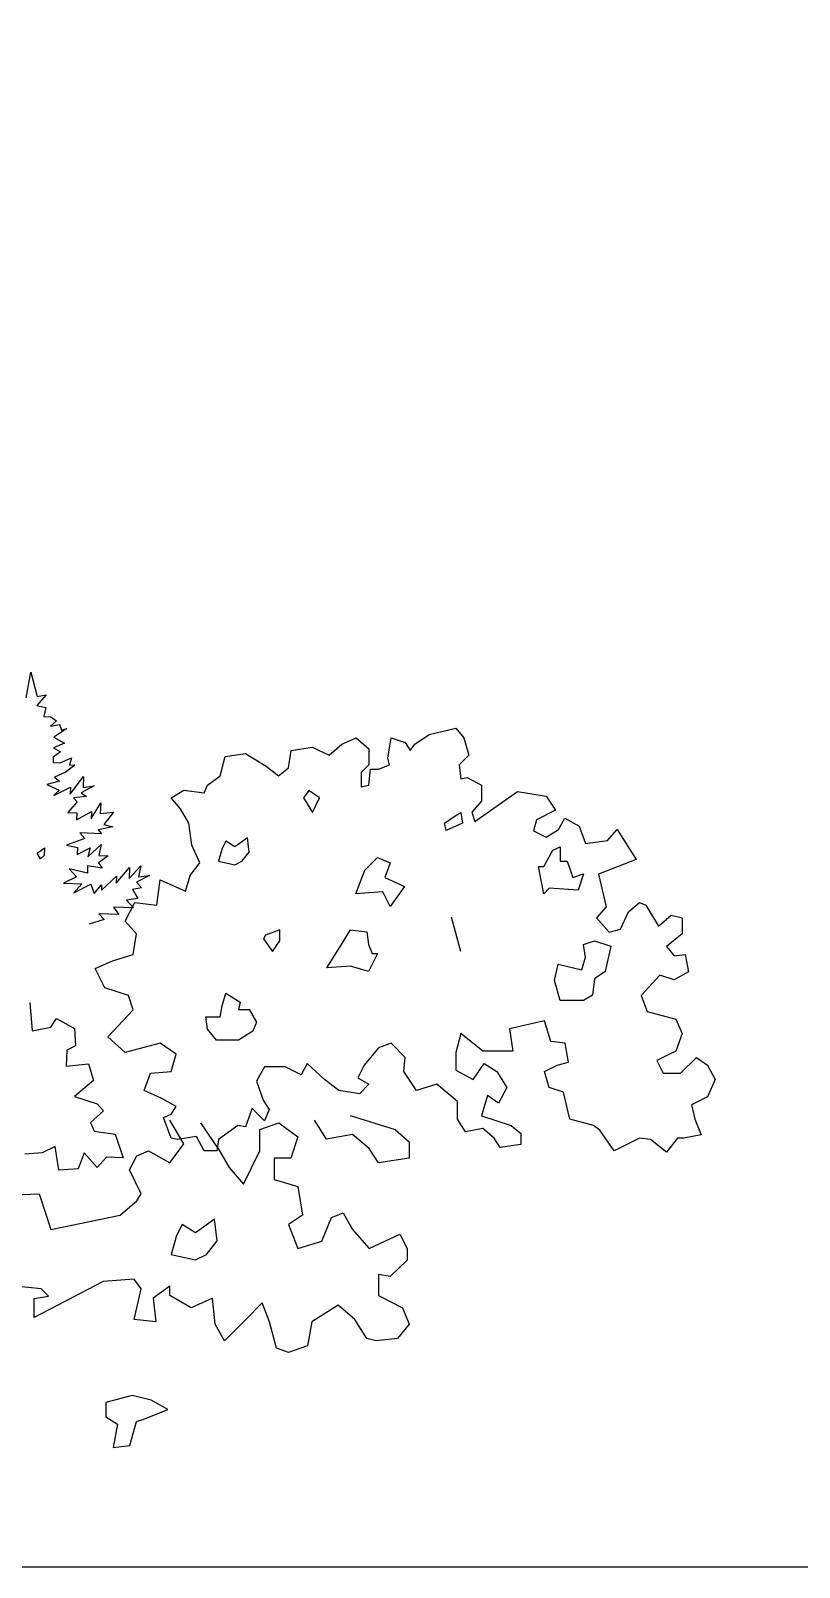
# Model space of a CAD drawing. Header units: inches. Extents: x -11 to 128, y 7 to 56.
# Drawn here: x 15.167 to 15.671, y 7.377 to 8.384 of the extents above; entities that cross this region are included whole.
import ezdxf

# ---------------------------------------------------------------- set-up
doc = ezdxf.new("R2010")
doc.units = ezdxf.units.IN
doc.header["$MEASUREMENT"] = 0
doc.layers.add('CAY', color=94, linetype='Continuous')
doc.layers.add('CAY-3', color=61, linetype='Continuous')
picture_1 = doc.add_image_def('image1.jpg', size_in_pixel=(1680, 1093))

# ---------------------------------------------------------------- blocks, each defined once
blk = doc.blocks.new('A$C76451831')
at = {"layer": 'CAY'}
for p, q in [((5943, 1269.4), (5949.7, 1306.8)), ((5949.7, 1306.8), (5958.9, 1271.5)), ((5972.1, 1273.8), (5958.5, 1258.4)), ((5958.5, 1258.4), (5971.5, 1255.2)), ((5958.9, 1271.5), (5972.1, 1273.8)), ((5971.5, 1255.2), (5968.8, 1242.2)), ((5968.8, 1242.2), (5979.2, 1241.8)), ((5987.1, 1236.1), (5978.7, 1228.2)), ((5979.2, 1241.8), (5987.1, 1236.1)), ((5978.7, 1228.2), (5991.9, 1230.5)), ((6002.6, 1224.7), (5983.6, 1212.2)), ((5983.6, 1212.2), (5999.1, 1203.5)), ((5991.9, 1230.5), (5994.4, 1222.3)), ((5994.4, 1222.3), (6002.6, 1224.7)), ((5993.3, 1190.6), (5982.6, 1182.8)), ((5999.1, 1203.5), (5983, 1196.4)), ((5983, 1196.4), (5993.3, 1190.6)), ((5982.6, 1182.8), (5982.3, 1175.1)), ((5982.3, 1175.1), (5992.7, 1174.7)), ((5992.7, 1174.7), (6009.3, 1181.8)), ((6013.9, 1171.3), (6000.4, 1160.8)), ((6009.3, 1181.8), (6006.2, 1171.5)), ((6006.2, 1171.5), (6013.9, 1171.3)), ((5991.8, 1148), (5973, 1143.2)), ((6000.4, 1160.8), (5984.3, 1153.7)), ((5984.3, 1153.7), (5991.8, 1148)), ((6007.4, 1128.9), (6026.9, 1154.9)), ((6026.9, 1154.9), (6026.3, 1138.6)), ((5973, 1143.2), (5991.3, 1134.9)), ((5983.3, 1127), (6007.8, 1139.3)), ((5991.3, 1134.9), (5983.3, 1127)), ((6007.8, 1139.3), (6007.4, 1128.9)), ((6030.9, 1125.3), (6012.2, 1123.3)), ((6012.2, 1123.3), (6017.4, 1117.6)), ((6042.3, 1140.8), (6023.3, 1131)), ((6023.3, 1131), (6030.9, 1125.3)), ((6026.3, 1138.6), (6042.3, 1140.8)), ((6017.4, 1117.6), (6003.8, 1102.2)), ((6003.8, 1102.2), (6016.9, 1101.8)), ((6016.5, 1091.4), (6038.3, 1103.8)), ((6016.9, 1101.8), (6016.5, 1091.4)), ((6037.9, 1092.9), (6051.8, 1116.4)), ((6038.3, 1103.8), (6037.9, 1092.9)), ((6051.8, 1116.4), (6051.3, 1100.6)), ((6051.3, 1100.6), (6070.4, 1102.6)), ((6070.4, 1102.6), (6056.2, 1084.5)), ((6069.6, 1081.4), (6048.2, 1076.7)), ((6056.2, 1084.5), (6069.6, 1081.4)), ((6028.7, 1064.2), (6002.1, 1054.3)), ((6053, 1071.1), (6021.3, 1072.2)), ((6021.3, 1072.2), (6028.7, 1064.2)), ((6033.2, 1037.3), (6052.4, 1055.2)), ((6048.2, 1076.7), (6053, 1071.1)), ((6052.4, 1055.2), (6049.1, 1039.5)), ((6002.1, 1054.3), (6017.8, 1051)), ((6017.8, 1051), (6017.5, 1040.6)), ((6017.5, 1040.6), (6036.4, 1050.3)), ((6036.4, 1050.3), (6033.2, 1037.3)), ((6062.7, 1039), (6048.8, 1028.6)), ((6049.1, 1039.5), (6062.7, 1039)), ((6005.9, 1019.7), (6016.3, 1008.4)), ((6032.4, 1013.3), (6005.9, 1019.7)), ((6032.8, 1024.2), (6032.4, 1013.3)), ((6053.9, 1020.7), (6032.8, 1024.2)), ((6048.8, 1028.6), (6053.9, 1020.7)), ((6074.5, 998.7), (6093.9, 1022)), ((6093.3, 1005.7), (6110.2, 1024.2)), ((6093.9, 1022), (6093.3, 1005.7)), ((6122.9, 1010.1), (6104, 1000.4)), ((6110.2, 1024.2), (6107, 1008)), ((6107, 1008), (6122.9, 1010.1)), ((6016.3, 1008.4), (5997.4, 998.7)), ((5997.4, 998.7), (6024.1, 997.7)), ((6024.1, 997.7), (6012.8, 985)), ((6012.8, 985), (6037.3, 997.3)), ((6037.3, 997.3), (6042.2, 983.9)), ((6042.2, 983.9), (6053.1, 996.7)), ((6052.8, 988.6), (6074.8, 1009.1)), ((6053.1, 996.7), (6052.8, 988.6)), ((6074.8, 1009.1), (6074.5, 998.7)), ((6111.4, 992), (6098.2, 989.7)), ((6098.2, 989.7), (6105.9, 976.3)), ((6104, 1000.4), (6111.4, 992)), ((6105.9, 976.3), (6089.5, 974.1)), ((6089.5, 974.1), (6099.9, 962.9)), ((6056.8, 945.8), (6035.2, 938.9)), ((6078.3, 953.2), (6048.9, 954.2)), ((6048.9, 954.2), (6056.8, 945.8)), ((6070.5, 963.9), (6078.3, 953.2)), ((6099.9, 962.9), (6070.5, 963.9))]:
    blk.add_line(p, q, dxfattribs=at)
blk.add_lwpolyline([(5963.8, 1034.3), (5959.1, 1042.6), (5969.8, 1050.4), (5969.4, 1039.5), (5963.8, 1034.3)], dxfattribs=at)
at = {"layer": 'CAY-3'}
for p, q in [((6577.4, 899), (6564.2, 949.2)), ((6173.4, 618.5), (6152.8, 652.7)), ((6381.5, 625), (6363.8, 652.7)), ((6416.3, 659.8), (6481.8, 639.1)), ((6197.6, 649.2), (6225.3, 607.9)), ((6284.2, 639.1), (6312, 649.2)), ((6284.2, 607.9), (6284.2, 639.1)), ((6312, 649.2), (6339.7, 628.5)), ((6339.7, 628.5), (6329.6, 597.3)), ((6419.3, 632.1), (6381.5, 625)), ((6444, 611.4), (6419.3, 632.1)), ((6481.8, 639.1), (6502.4, 621.4)), ((6104.4, 600.8), (6121.5, 607.9)), ((6121.5, 607.9), (6152.8, 590.8)), ((6152.8, 590.8), (6173.4, 618.5)), ((6225.3, 607.9), (6239.4, 583.7)), ((6260.1, 559.5), (6284.2, 607.9)), ((6457.6, 590.8), (6444, 611.4)), ((6502.4, 621.4), (6502.4, 597.3)), ((6093.8, 580.2), (6104.4, 600.8)), ((6239.4, 583.7), (6260.1, 559.5)), ((6304.9, 597.3), (6304.9, 566)), ((6329.6, 597.3), (6304.9, 597.3)), ((6502.4, 597.3), (6457.6, 590.8)), ((6110.9, 545.4), (6093.8, 580.2)), ((6304.9, 566), (6339.7, 556)), ((5825.7, 539.8), (5961.9, 545.3)), ((5961.9, 545.3), (5979, 493.4)), ((6104.4, 535.3), (6110.9, 545.4)), ((6339.7, 556), (6346.7, 514.1)), ((6080.2, 514.1), (6104.4, 535.3)), ((6388.6, 510.6), (6405.7, 517.6)), ((6405.7, 517.6), (6419.3, 493.4)), ((5979, 493.4), (6080.2, 514.1)), ((6346.7, 514.1), (6326.1, 500.5)), ((6326.1, 500.5), (6339.7, 465.7)), ((6374.5, 476.3), (6388.6, 510.6)), ((6339.7, 465.7), (6374.5, 476.3)), ((6419.3, 493.4), (6444, 465.7)), ((6444, 465.7), (6488.8, 486.4)), ((6488.8, 486.4), (6499.5, 465.7)), ((6499.5, 465.7), (6499.5, 448.6)), ((6457.6, 427.4), (6457.6, 396.7)), ((6474.7, 424.4), (6457.6, 427.4)), ((6499.5, 448.6), (6474.7, 424.4)), ((5964.9, 406.7), (5927.1, 410.3)), ((6055.5, 417.4), (5954.9, 364.8)), ((5975.5, 396.1), (5964.9, 406.7)), ((6100.9, 420.9), (6055.5, 417.4)), ((6110.9, 406.7), (6100.9, 420.9)), ((6100.9, 361.9), (6110.9, 406.7)), ((6152.8, 410.3), (6128.6, 393.2)), ((6152.8, 396.7), (6152.8, 410.3)), ((5954.9, 392.6), (5975.5, 396.1)), ((5954.9, 364.8), (5954.9, 392.6)), ((6128.6, 393.2), (6132.1, 358.4)), ((6184, 379), (6152.8, 396.7)), ((6215.3, 393.2), (6184, 379)), ((6218.8, 354.8), (6215.3, 393.2)), ((6287.8, 386.1), (6263.6, 361.9)), ((6298.4, 358.4), (6287.8, 386.1)), ((6398.6, 382.6), (6360.3, 358.4)), ((6422.8, 361.9), (6398.6, 382.6)), ((6457.6, 396.7), (6492.4, 379)), ((6132.1, 358.4), (6100.9, 361.9)), ((6263.6, 361.9), (6232.4, 330.6)), ((6440.5, 334.2), (6422.8, 361.9)), ((6492.4, 379), (6502.4, 354.8)), ((6232.4, 330.6), (6218.8, 354.8)), ((6308.4, 320), (6298.4, 358.4)), ((6360.3, 358.4), (6353.8, 323.6)), ((6502.4, 354.8), (6485.3, 334.2)), ((6326.1, 313.5), (6308.4, 320)), ((6353.8, 323.6), (6326.1, 313.5)), ((6454.1, 330.6), (6440.5, 334.2)), ((6485.3, 334.2), (6454.1, 330.6))]:
    blk.add_line(p, q, dxfattribs=at)
for points in [[(6263.3, 643), (6251.9, 645.3), (6224, 624.5), (6221.6, 608.3), (6203.1, 608.3), (6191.7, 629.2), (6163.8, 624.5), (6154.8, 626.8), (6143.4, 656.7), (6154.8, 661.4), (6161.9, 672.8), (6141, 684.6), (6115.5, 696), (6124.5, 721.6), (6154.8, 724), (6161.9, 749.1), (6138.7, 765.3), (6087.6, 751.5), (6062.4, 774.7), (6099.4, 814), (6092.3, 834.9), (6057.7, 846.3), (6043.9, 874.2), (6069.1, 885.6), (6099.4, 894.6), (6104.1, 924.9), (6087.6, 943.4), (6101.7, 970.9), (6134, 966.6), (6138.7, 1003.6), (6175.6, 987), (6182.3, 1010.2), (6196.5, 1028.7), (6184.7, 1054.3), (6180.3, 1086.5), (6168.5, 1107.4), (6154.8, 1123.5), (6173.3, 1134.9), (6203.1, 1130.6), (6207.9, 1142), (6226.3, 1155.7), (6233.4, 1183.7), (6263.3, 1188.4), (6293.2, 1169.9), (6311.6, 1155.7), (6325.8, 1167.5), (6330.1, 1192.7), (6360.4, 1197.4), (6385.5, 1186), (6404, 1202.1), (6424.8, 1211.2), (6443.3, 1195.1), (6443.3, 1171.9), (6431.9, 1160.5), (6431.9, 1139.6), (6443.3, 1142), (6445.7, 1165.2), (6457.5, 1165.2), (6473.6, 1171.9), (6471.2, 1181.3), (6475.9, 1211.2), (6496.4, 1204.5), (6503.5, 1192.7), (6510.5, 1202.1), (6531.4, 1215.9), (6570.3, 1225.3), (6582.1, 1211.2), (6589.1, 1186), (6575, 1171.9), (6577.4, 1151.4), (6586.8, 1153.4), (6607.6, 1142), (6607.6, 1118.8), (6593.5, 1102.7), (6598.2, 1088.9), (6660.3, 1132.9), (6702, 1125.9), (6715.7, 1105.4), (6688.2, 1091.2), (6683.5, 1075.1), (6702, 1066.1), (6720.4, 1077.5), (6729.5, 1093.6), (6750.3, 1082.2), (6759.7, 1056.6), (6792, 1061.4), (6805.7, 1077.5), (6833.6, 1033.4), (6778.6, 1012.2), (6790, 964.2), (6775.9, 948.1), (6794.3, 927.3), (6810.8, 931.6), (6822.2, 957.2), (6838.4, 970.9), (6847.8, 966.6), (6866.3, 936.3), (6884.7, 952.4), (6900.9, 948.1), (6900.9, 924.9), (6877.7, 906.4), (6889.1, 892.7), (6905.2, 894.6), (6909.9, 869.5), (6889.1, 857.7), (6868.2, 864.7), (6840.7, 834.9), (6849.8, 811.7), (6891.4, 800.2), (6900.9, 779.4), (6891.4, 753.8), (6882.4, 749.1), (6863.9, 740.1), (6872.9, 721.6), (6898.5, 721.6), (6921.7, 744.4), (6937.8, 733), (6949.2, 712.2), (6937.8, 687), (6914.6, 675.2), (6919.3, 654.4), (6928.4, 631.5), (6903.2, 626.8), (6893.8, 626.8), (6877.7, 606), (6854.5, 624.5), (6838.4, 626.8), (6801.4, 608.3), (6780.6, 638.2), (6771.5, 645.3), (6736.9, 654.4), (6727.5, 693.7), (6706.7, 700.8), (6700, 724), (6718.5, 733), (6734.6, 737.7), (6729.9, 765.3), (6709, 767.6), (6700, 797.9), (6648.9, 786.1), (6653.6, 753.8), (6609.6, 753.8), (6577.4, 779.4), (6570.3, 751.5), (6570.3, 725.9), (6595.8, 712.2), (6611.9, 735.4), (6630.4, 724), (6644.6, 700.8), (6632.8, 677.6), (6616.7, 689), (6607.6, 659.1), (6651.2, 645.3), (6665, 633.5), (6665, 617.4), (6635.1, 613.1), (6626.1, 626.8), (6609.6, 640.6), (6584.4, 635.9), (6572.6, 654.4), (6572.6, 679.9), (6542.8, 705.5), (6512.9, 696), (6494.4, 724), (6496.4, 744.4), (6475.9, 765.3), (6457.5, 758.6), (6436.6, 733), (6427.2, 714.5), (6443.3, 705.5), (6429.6, 691.3), (6399.7, 696), (6378.8, 712.2), (6353.3, 735.4), (6344.3, 719.2), (6321.1, 730.6), (6291.2, 730.6), (6279.4, 709.8), (6288.8, 682.3), (6297.9, 668.5), (6291.2, 652), (6279.4, 663.8), (6272.8, 670.4)], [(6371.5, 1123.4), (6355.7, 1134), (6347.8, 1123.4), (6361, 1102.3)], [(6569.5, 1097), (6577.4, 1102.3), (6580, 1086.5), (6556.3, 1075.9), (6553.6, 1086.5)], [(6268.6, 1044.2), (6266, 1065.3), (6247.5, 1052.1), (6234.3, 1060.1), (6229, 1049.5), (6223.7, 1031), (6247.5, 1025.7), (6258, 1031)], [(6437.5, 1017.8), (6456, 1036.3), (6474.5, 1028.4), (6466.5, 1007.2), (6495.6, 994), (6474.5, 965), (6463.9, 986.1), (6424.3, 983.5)], [(6712, 1046.9), (6722.6, 1052.1), (6722.6, 1031), (6733.1, 1031), (6741, 1007.2), (6756.9, 1012.5), (6748.9, 988.8), (6706.7, 991.4), (6698.8, 983.5), (6690.9, 1023.1), (6698.8, 1023.1)], [(6292.4, 922.8), (6289.7, 917.5), (6302.9, 899), (6313.5, 914.8), (6313.5, 930.7)], [(6403.2, 909.6), (6416.4, 930.7), (6440.2, 928), (6442.8, 909.6), (6448.1, 896.4), (6456, 896.4), (6442.8, 870), (6416.4, 877.9), (6382.1, 875.2)], [(6714.6, 856.8), (6719.9, 880.5), (6754.2, 872.6), (6759.5, 891.1), (6756.9, 909.6), (6772.7, 914.8), (6796.5, 906.9), (6788.5, 870), (6772.7, 859.4), (6770.1, 835.6), (6756.9, 827.7), (6722.6, 827.7)], [(6252.8, 814.5), (6268.6, 814.5), (6279.2, 796), (6273.9, 782.8), (6252.8, 769.6), (6221.1, 769.6), (6207.9, 785.5), (6205.3, 803.9), (6226.4, 803.9), (6229, 819.8), (6234.3, 838.3), (6255.4, 825.1)], [(6222, 476.6), (6218.1, 508.3), (6190.4, 488.5), (6170.6, 500.4), (6162.6, 484.6), (6154.7, 456.8), (6190.4, 448.9), (6206.2, 456.8)], [(6125.5, 244), (6097.8, 251.1), (6059.5, 240.5), (6059.5, 219.9), (6076.6, 209.2), (6070.1, 175), (6094.3, 178), (6104.3, 212.8), (6114.9, 216.3), (6149.7, 230.5)]]:
    blk.add_lwpolyline(points, close=True, dxfattribs=at)
blk.add_lwpolyline([(5948.5, 824.5), (5951.6, 783.4), (5979, 788.7), (5987.5, 801.3), (6013.8, 786.5), (6014.9, 761.2), (6002.2, 754.9), (6001.2, 731.7), (6033.9, 734.9), (6041.3, 710.6), (6013.8, 687.4), (6046.5, 676.9), (6056, 666.3), (6037, 649.4), (6042.3, 636.8), (6072.9, 632.6), (6084.5, 597.8), (6060.2, 598.8), (6046.5, 584), (6027.6, 605.1), (6019.1, 581.9), (5990.6, 579.8), (5985.4, 614.6), (5966.4, 605.1), (5941.1, 603)], dxfattribs=at)

msp = doc.modelspace()

# ---------------------------------------------------------------- block references
at = {"layer": 'CAY', "xscale": 0.0004489089019145984, "yscale": 0.0004489089019145984, "zscale": 0.0004489089019145984}
msp.add_blockref('A$C76451831', (12.4966, 7.3772), dxfattribs=at)

# ---------------------------------------------------------------- pictures from other files: only their frames are drawn
image = msp.add_image(picture_1, insert=(12.4966, 7.3772), size_in_units=(74.4025, 48.4059))
image.dxf.flags = 6

doc.saveas('drawing.dxf')
